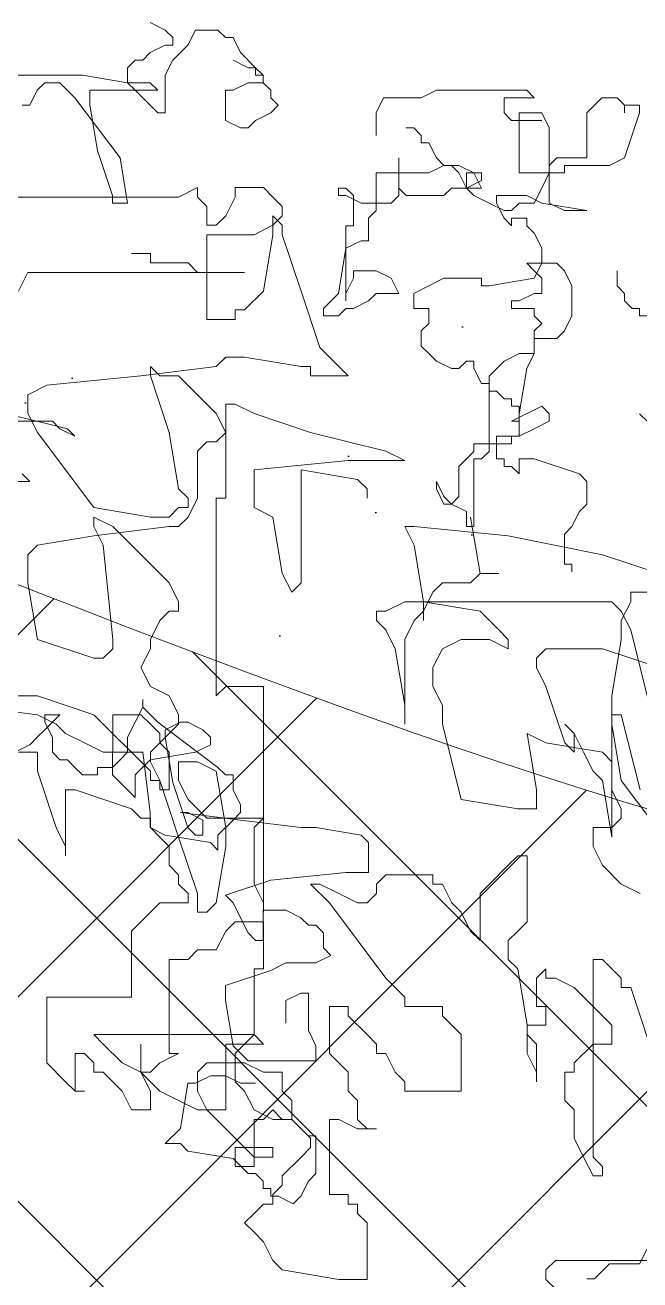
# Model space of a CAD drawing. Extents: x -95 to 325, y -1215 to -918.
# Drawn here: x -21.05 to -15.71, y -1089.08 to -1078.18 of the extents above; entities that cross this region are included whole.
import ezdxf

# ---------------------------------------------------------------- set-up
doc = ezdxf.new("R2010")
doc.units = 0
doc.layers.get('0').update_dxf_attribs({"linetype": 'CONTINUOUS'})
for name, color, linetype in [('尺寸标注', 7, 'CONTINUOUS'), ('福建茶', 76, 'CONTINUOUS'), ('马尼拉草', 80, 'CONTINUOUS')]:
    doc.layers.add(name, color=color, linetype=linetype)

# ---------------------------------------------------------------- blocks, each defined once
blk = doc.blocks.new('tulia')
at = {"color": 3, "lineweight": 0}
for p, q in [((207.3319, 275.3212), (207.2841, 275.2734)), ((207.3796, 275.3212), (207.3319, 275.3212)), ((207.5795, 275.3836), (207.6392, 275.3239)), ((207.6392, 275.3239), (207.6392, 275.2643)), ((208.7739, 274.9659), (208.7739, 275.3239)), ((208.7739, 275.3239), (208.9531, 275.3239)), ((208.9531, 275.3239), (209.3114, 275.2643)), ((207.0454, 275.2257), (206.9977, 275.1303)), ((207.2364, 275.2257), (207.0454, 275.2257)), ((207.2841, 275.2734), (207.2364, 275.2257)), ((207.6392, 275.2643), (207.5795, 275.2046)), ((209.3114, 275.2643), (209.3712, 275.2046)), ((207.5795, 275.2046), (206.2656, 275.2046)), ((209.3712, 275.2046), (209.4309, 275.0852)), ((209.4309, 275.0852), (209.4906, 275.0255)), ((209.4906, 275.0255), (209.5503, 274.9659)), ((208.8337, 274.9062), (208.7739, 274.9659)), ((209.5503, 274.9659), (209.4906, 274.9062)), ((208.8337, 274.8465), (208.8337, 274.9062)), ((208.8934, 274.8465), (208.8337, 274.8465)), ((208.8934, 274.7868), (208.8934, 274.8465)), ((209.1938, 274.7964), (209.2415, 274.8441)), ((209.2415, 274.8441), (209.337, 274.7964)), ((209.4309, 274.8465), (209.3712, 274.8465)), ((209.3712, 274.8465), (209.3712, 274.7868)), ((209.4906, 274.9062), (209.4309, 274.8465)), ((209.0128, 274.7868), (208.8934, 274.7868)), ((209.0128, 274.3094), (209.0128, 274.7868)), ((209.146, 274.701), (209.1938, 274.7964)), ((209.3712, 274.7868), (209.3114, 274.7272)), ((209.337, 274.7964), (209.3847, 274.7964)), ((209.3847, 274.7964), (209.3847, 274.7487)), ((209.3847, 274.7487), (209.4325, 274.7487)), ((209.4325, 274.7487), (209.4325, 274.701)), ((209.0983, 274.6533), (209.146, 274.701)), ((209.3114, 274.7272), (209.3114, 274.6675)), ((209.4325, 274.701), (209.4802, 274.6533)), ((207.2809, 274.6078), (207.2809, 274.6675)), ((207.2809, 274.6675), (207.3406, 274.6675)), ((207.3406, 274.5481), (207.2809, 274.6078)), ((207.3406, 274.6675), (207.4003, 274.5481)), ((209.0983, 274.4148), (209.0983, 274.6533)), ((209.3114, 274.6675), (209.192, 274.5481)), ((209.4802, 274.6533), (209.528, 274.6533)), ((209.4906, 274.3094), (209.4906, 274.6078)), ((209.4906, 274.6078), (209.61, 274.6078)), ((209.528, 274.6533), (209.6234, 274.5579)), ((209.61, 274.6078), (209.61, 274.4885)), ((207.3406, 273.2949), (207.3406, 274.5481)), ((207.4003, 274.5481), (207.4601, 274.4288)), ((209.192, 274.5481), (209.1323, 274.4885)), ((209.3712, 274.4885), (209.3712, 274.5481)), ((209.3712, 274.5481), (209.4906, 274.5481)), ((209.4906, 274.5481), (209.5503, 274.4885)), ((209.6234, 274.5579), (209.9099, 274.5102)), ((209.9099, 274.5102), (209.9576, 274.4625)), ((209.1323, 274.4885), (209.1323, 274.4288)), ((209.61, 274.4885), (209.3712, 274.4885)), ((209.5503, 274.4885), (209.6698, 274.3691)), ((209.9576, 274.4625), (210.0531, 274.4625)), ((210.0531, 274.4625), (209.9576, 274.3671)), ((207.4601, 274.4288), (207.4601, 274.2498)), ((208.7739, 274.3691), (208.7142, 274.3691)), ((208.7142, 274.3691), (208.8337, 274.3691)), ((208.8337, 274.3094), (208.7739, 274.3691)), ((208.8337, 274.3691), (208.9531, 274.3094)), ((209.146, 274.4148), (209.0983, 274.4148)), ((209.1323, 274.4288), (209.192, 274.3691)), ((209.192, 274.3691), (209.2517, 274.3094)), ((209.6698, 274.3691), (209.7892, 274.2498)), ((209.9576, 274.3671), (209.9099, 274.0808)), ((208.8337, 274.1901), (208.8337, 274.3094)), ((208.9531, 274.3094), (209.0128, 274.3094)), ((209.2517, 274.3094), (209.3114, 274.3094)), ((209.2517, 274.1901), (209.2517, 274.3094)), ((209.2517, 274.3094), (209.3712, 274.3094)), ((209.3114, 274.3094), (209.3712, 274.2498)), ((209.3712, 274.2498), (209.4309, 274.3094)), ((209.3712, 274.3094), (209.4906, 274.2498)), ((209.4309, 274.3094), (209.4906, 274.3094)), ((207.4601, 274.2498), (207.5198, 274.1901)), ((209.4906, 274.2498), (209.5503, 274.1304)), ((209.6698, 273.832), (209.6698, 274.2498)), ((209.6698, 274.2498), (209.8489, 274.2498)), ((209.7892, 274.2498), (209.8489, 274.1304)), ((209.8489, 274.2498), (209.9684, 274.1901)), ((210.1475, 274.1304), (210.1475, 274.2498)), ((210.1475, 274.2498), (210.267, 274.2498)), ((210.267, 274.2498), (210.3267, 274.1304)), ((207.5198, 274.1901), (207.5198, 274.011)), ((208.1767, 273.7723), (208.1767, 274.1304)), ((208.1767, 274.1304), (208.535, 274.1304)), ((208.535, 274.1304), (208.535, 274.0707)), ((208.8934, 274.1304), (208.8337, 274.1901)), ((208.8934, 274.011), (208.8934, 274.1304)), ((209.3114, 274.1304), (209.2517, 274.1901)), ((209.3114, 274.011), (209.3114, 274.1304)), ((209.5503, 274.1304), (209.61, 274.0707)), ((209.8489, 274.1304), (209.8489, 274.011)), ((209.9684, 274.1901), (210.0878, 274.1304)), ((210.0878, 274.1304), (210.2073, 274.011)), ((210.2073, 274.011), (210.1475, 274.1304)), ((210.3267, 274.1304), (210.3864, 274.0707)), ((210.6253, 274.1304), (210.5656, 274.1304)), ((210.5656, 274.1304), (210.6253, 274.1304)), ((210.6253, 273.8917), (210.6253, 274.1304)), ((210.6253, 274.1304), (210.685, 274.0707)), ((207.6989, 274.011), (207.6989, 274.0707)), ((207.6989, 274.0707), (207.6989, 273.832)), ((208.535, 274.0707), (208.5948, 274.011)), ((209.5757, 274.0808), (209.4802, 274.0808)), ((209.6712, 274.0331), (209.5757, 274.0808)), ((209.61, 274.0707), (209.61, 273.8917)), ((209.7667, 274.0331), (209.6712, 274.0331)), ((209.8621, 274.0808), (209.7667, 274.0331)), ((209.9099, 274.0808), (209.8621, 274.0808)), ((210.3864, 274.0707), (210.4461, 274.011)), ((210.685, 274.0707), (210.8045, 273.9514)), ((207.5198, 274.011), (207.4601, 274.011)), ((207.4601, 274.011), (207.4601, 273.9514)), ((207.7587, 273.8917), (207.6989, 274.011)), ((208.5948, 274.011), (208.6545, 273.8917)), ((209.0128, 273.8917), (208.8934, 274.011)), ((209.4309, 274.011), (209.3114, 274.011)), ((209.5503, 273.9514), (209.4309, 274.011)), ((209.8489, 274.011), (209.7892, 273.9514)), ((210.0878, 273.9514), (210.1475, 274.011)), ((210.1475, 274.011), (210.2073, 274.011)), ((210.2073, 274.011), (210.3267, 273.9514)), ((210.2073, 274.011), (210.2073, 273.832)), ((210.2073, 273.832), (210.2073, 274.011)), ((210.4461, 274.011), (210.5059, 274.011)), ((210.5059, 274.011), (210.5059, 273.9514)), ((207.4601, 273.9514), (207.3406, 273.832)), ((207.7587, 273.7127), (207.7587, 273.8917)), ((208.6545, 273.8917), (208.7142, 273.8917)), ((208.7142, 273.8917), (208.7142, 273.832)), ((209.0128, 273.5933), (209.0128, 273.8917)), ((209.0983, 273.8423), (209.0983, 273.9377)), ((209.0983, 273.9377), (209.528, 273.9377)), ((209.528, 273.9377), (209.6234, 273.8423)), ((209.7892, 273.9514), (209.5503, 273.9514)), ((209.61, 273.8917), (209.5503, 273.832)), ((209.9684, 273.8917), (210.0878, 273.9514)), ((210.0281, 273.8917), (209.9684, 273.8917)), ((210.0281, 273.2949), (210.0281, 273.8917)), ((210.3267, 273.9514), (210.4461, 273.832)), ((210.5059, 273.9514), (210.5656, 273.8917)), ((210.5656, 273.8917), (210.6253, 273.8917)), ((210.8045, 273.9514), (210.8045, 273.5336)), ((206.9823, 273.832), (207.1017, 273.474)), ((207.3406, 273.832), (207.2212, 273.832)), ((207.2212, 273.832), (207.2212, 273.7127)), ((207.6989, 273.832), (207.7587, 273.7723)), ((208.7142, 273.832), (208.7739, 273.7723)), ((209.146, 273.7469), (209.0983, 273.8423)), ((209.4906, 273.7723), (209.4309, 273.832)), ((209.4309, 273.832), (209.6698, 273.832)), ((209.5503, 273.832), (209.4906, 273.7723)), ((209.6234, 273.8423), (209.6712, 273.5561)), ((210.4461, 273.832), (210.5059, 273.7723)), ((207.7587, 273.7723), (207.7587, 273.7127)), ((208.2364, 273.7127), (208.1767, 273.7723)), ((208.7739, 273.7723), (208.8934, 273.653)), ((209.146, 273.5084), (209.146, 273.7469)), ((210.5059, 273.7723), (209.4906, 273.7723)), ((209.4906, 273.7723), (209.4906, 273.3546)), ((207.2212, 273.7127), (207.4601, 273.474)), ((207.6392, 273.5933), (207.6392, 273.7127)), ((207.6392, 273.7127), (207.7587, 273.7127)), ((207.7587, 273.7127), (207.8184, 273.3546)), ((208.2962, 273.653), (208.2364, 273.7127)), ((208.2962, 273.5933), (208.2962, 273.653)), ((208.8934, 273.653), (208.8934, 273.5933)), ((209.2893, 273.6992), (209.2893, 273.5561)), ((207.6989, 273.5933), (207.6392, 273.5933)), ((207.6989, 273.4143), (207.6989, 273.5933)), ((208.535, 273.5933), (208.2962, 273.5933)), ((208.535, 273.5336), (208.535, 273.5933)), ((208.8934, 273.5933), (209.0128, 273.5933)), ((209.2893, 273.5561), (209.1938, 273.5084)), ((209.6712, 273.5561), (209.6712, 273.4607)), ((208.6545, 273.4143), (208.535, 273.5336)), ((209.1938, 273.5084), (209.146, 273.5084)), ((210.8045, 273.5336), (210.267, 273.5336)), ((210.267, 273.5336), (210.267, 273.1159)), ((207.1017, 273.474), (207.1615, 273.474)), ((207.1615, 273.474), (207.1615, 273.4143)), ((207.1615, 273.4143), (207.2212, 273.3546)), ((207.4601, 273.474), (207.5795, 273.4143)), ((207.5795, 273.4143), (207.6392, 273.4143)), ((207.6392, 273.4143), (207.6392, 273.3546)), ((207.6392, 273.3546), (207.6989, 273.4143)), ((209.0128, 272.9369), (208.6545, 273.4143)), ((209.6712, 273.4607), (209.3847, 273.3653)), ((207.2212, 273.3546), (207.2809, 273.2949)), ((207.8184, 273.3546), (207.8781, 273.2949)), ((209.0983, 273.3175), (209.0028, 273.2698)), ((209.2893, 273.3175), (209.0983, 273.3175)), ((209.3847, 273.3653), (209.2893, 273.3175)), ((209.4906, 273.3546), (209.4309, 273.3546)), ((209.4309, 273.3546), (209.4309, 273.0562)), ((207.2809, 273.2949), (207.3406, 273.2949)), ((207.8781, 273.2949), (207.8781, 273.1756)), ((209.0028, 273.2698), (209.0505, 273.2221)), ((209.8489, 273.2352), (209.9086, 273.2949)), ((209.9086, 273.2949), (210.0281, 273.2949)), ((207.8781, 273.1756), (207.8184, 273.1159)), ((208.0573, 272.8772), (208.0573, 273.1756)), ((208.0573, 273.1756), (208.117, 273.1159)), ((209.0505, 273.2221), (209.0505, 273.1267)), ((209.4325, 272.9836), (209.4325, 273.1744)), ((209.4325, 273.1744), (209.4802, 273.1744)), ((209.4802, 273.1744), (209.528, 273.1267)), ((209.6698, 273.1159), (209.7295, 273.2352)), ((209.7295, 273.2352), (209.8489, 273.2352)), ((207.8184, 273.1159), (207.7587, 273.0562)), ((208.117, 273.1159), (208.1767, 272.9965)), ((209.0505, 273.1267), (209.0983, 273.079)), ((209.0983, 273.079), (209.146, 273.079)), ((209.146, 273.079), (209.1938, 273.0313)), ((209.528, 273.1267), (209.5757, 273.0313)), ((209.61, 273.0562), (209.6698, 273.1159)), ((210.267, 273.1159), (210.2073, 273.0562)), ((207.7587, 273.0562), (207.7587, 272.6385)), ((209.1938, 273.0313), (209.2893, 272.9836)), ((209.4309, 273.0562), (209.61, 273.0562)), ((209.5757, 273.0313), (209.6234, 272.9359)), ((210.2073, 273.0562), (210.1475, 272.9965)), ((208.1767, 272.9965), (208.2364, 272.9369)), ((208.2364, 272.9369), (208.2962, 272.8175)), ((208.7142, 272.8772), (208.7739, 272.9369)), ((208.7739, 272.9369), (208.8337, 272.9369)), ((208.8337, 272.9369), (208.9531, 272.8772)), ((209.1323, 272.8175), (209.0128, 272.9369)), ((209.2893, 272.9836), (209.4325, 272.9836)), ((209.4309, 271.5643), (209.4309, 272.9965)), ((209.4309, 272.9965), (209.4309, 272.9369)), ((209.4309, 272.9369), (209.4906, 272.8175)), ((209.6234, 272.9359), (209.6712, 272.8882)), ((209.6698, 272.5788), (209.7295, 272.9369)), ((209.7295, 272.9369), (209.7892, 272.9965)), ((209.7892, 272.9965), (209.8489, 272.9965)), ((209.8489, 272.9965), (209.8489, 272.8772)), ((210.0878, 272.9369), (209.9086, 272.9369)), ((209.9086, 272.9369), (209.9086, 272.8772)), ((210.1475, 272.9965), (210.0878, 272.9369)), ((207.042, 272.8772), (207.1615, 272.8175)), ((207.9976, 272.8175), (208.0573, 272.8772)), ((208.7142, 272.8175), (208.7142, 272.8772)), ((208.9531, 272.8772), (209.0725, 272.8175)), ((209.6712, 272.8882), (209.3847, 272.7928)), ((209.8489, 272.8772), (209.9684, 272.5191)), ((209.9086, 272.8772), (209.9684, 272.8175)), ((207.1615, 272.8175), (207.2809, 272.6982)), ((207.8781, 272.6982), (207.9976, 272.8175)), ((208.2962, 272.8175), (208.3559, 272.8175)), ((208.3559, 272.8175), (208.3559, 272.7578)), ((208.6545, 272.7578), (208.7142, 272.8175)), ((209.3847, 272.7928), (208.9073, 272.7451)), ((209.0725, 272.8175), (209.1323, 272.8175)), ((209.4906, 272.8175), (209.4906, 272.4594)), ((209.9684, 272.8175), (209.9684, 272.7578)), ((207.2809, 272.6982), (207.3406, 272.5788)), ((207.8184, 272.6385), (207.8781, 272.6982)), ((208.3559, 272.7578), (208.6545, 272.7578)), ((208.9073, 272.7451), (208.7641, 272.7451)), ((208.7641, 272.7451), (208.7641, 272.5543)), ((209.9684, 272.7578), (210.0281, 272.6982)), ((210.0281, 272.6982), (210.0281, 272.5788)), ((206.8031, 272.6385), (207.1615, 272.1611)), ((207.7587, 272.6385), (207.8184, 272.6385)), ((209.7667, 272.5543), (209.7189, 272.602)), ((209.7189, 272.602), (209.7189, 272.5066)), ((210.685, 272.2207), (210.685, 272.6385)), ((210.685, 272.6385), (210.685, 272.5788)), ((207.3406, 272.5788), (207.3406, 272.4594)), ((208.7641, 272.5543), (208.8118, 272.5066)), ((209.6698, 272.4594), (209.6698, 272.5788)), ((210.0531, 272.5066), (209.7667, 272.5543)), ((210.0281, 272.5788), (210.0878, 272.5191)), ((210.685, 272.5788), (210.7448, 272.4594)), ((207.2212, 272.4594), (207.1615, 272.3998)), ((207.2212, 271.624), (207.2212, 272.5191)), ((207.2212, 272.5191), (207.2809, 272.1611)), ((207.3406, 272.4594), (207.2212, 272.4594)), ((208.8118, 272.5066), (209.0983, 272.4589)), ((209.0983, 272.4589), (209.1938, 272.4589)), ((209.1938, 272.4589), (209.5757, 272.4112)), ((209.4906, 272.4594), (209.4309, 272.3998)), ((209.7189, 272.5066), (209.6234, 272.4112)), ((209.7295, 272.1014), (209.6698, 272.4594)), ((209.8144, 272.4112), (209.8144, 272.5066)), ((209.8144, 272.5066), (209.8621, 272.5066)), ((209.8621, 272.5066), (209.9099, 272.4589)), ((209.9099, 272.4589), (210.0054, 272.1726)), ((209.9684, 272.5191), (210.0878, 272.1611)), ((210.1486, 272.4589), (210.0531, 272.5066)), ((210.0878, 272.5191), (210.1475, 272.4594)), ((210.1475, 272.4594), (210.1475, 272.3998)), ((210.1486, 272.3634), (210.1486, 272.4589)), ((210.7448, 272.4594), (210.8642, 272.1014)), ((207.1615, 272.3998), (207.1615, 272.3401)), ((209.4309, 272.3998), (209.7892, 272.3998)), ((209.5757, 272.4112), (209.9576, 272.3634)), ((209.6234, 272.4112), (209.5757, 272.3634)), ((209.5757, 272.3634), (209.5757, 272.3157)), ((209.7892, 272.3998), (209.9086, 272.2804)), ((209.9099, 272.3634), (209.8144, 272.4112)), ((209.9576, 272.3634), (209.9099, 272.3634)), ((210.1475, 272.3998), (210.2073, 272.3998)), ((210.1963, 271.9818), (210.1486, 272.3634)), ((210.2073, 272.3998), (210.267, 272.3401)), ((207.1615, 272.3401), (207.2212, 272.2207)), ((207.6989, 272.2207), (207.6989, 272.3401)), ((207.6989, 272.3401), (207.8184, 272.3401)), ((207.8184, 272.3401), (208.1767, 272.2804)), ((209.5757, 272.3157), (209.6234, 272.2203)), ((210.267, 272.3401), (210.6253, 272.2207)), ((207.1615, 271.7433), (207.042, 272.2207)), ((207.2212, 272.2207), (207.2212, 272.0417)), ((207.7587, 271.8627), (207.6989, 272.2207)), ((208.1767, 272.2804), (208.2962, 271.803)), ((209.6234, 272.2203), (209.6234, 272.1249)), ((209.9086, 272.2804), (209.9684, 272.1611)), ((210.0878, 272.2207), (210.0281, 272.2207)), ((210.0281, 272.2207), (210.0281, 271.982)), ((210.0878, 272.1611), (210.0878, 272.2207)), ((210.2441, 272.1249), (210.2441, 272.268)), ((210.2441, 272.268), (210.3395, 272.1726)), ((210.6253, 272.2207), (210.685, 272.2207)), ((207.1615, 272.1611), (207.2212, 271.803)), ((207.2809, 272.1611), (207.3406, 272.1014)), ((209.6234, 272.1249), (209.6712, 272.1249)), ((209.6712, 272.1249), (209.7189, 272.0772)), ((209.9684, 272.1611), (209.9684, 272.0417)), ((210.0054, 272.1726), (210.0531, 271.8864)), ((210.1475, 272.1611), (210.0878, 272.1611)), ((210.0878, 272.1611), (210.1475, 272.0417)), ((210.1475, 272.1014), (210.1475, 272.1611)), ((210.1486, 272.0295), (210.2441, 272.1249)), ((210.3395, 272.1726), (210.3873, 272.1249)), ((210.3873, 272.1249), (210.3873, 271.9818)), ((210.4828, 272.0772), (210.4828, 272.1249)), ((210.4828, 272.1249), (210.5783, 272.1249)), ((210.5783, 272.1249), (210.626, 272.0772)), ((207.3406, 272.1014), (207.4003, 271.982)), ((209.7189, 272.0772), (210.1008, 271.791)), ((209.8489, 272.0417), (209.7295, 272.1014)), ((210.5059, 271.7433), (210.1475, 272.1014)), ((210.3395, 272.0295), (210.3873, 272.0772)), ((210.3873, 272.0772), (210.4828, 272.0772)), ((210.626, 272.0772), (210.6737, 272.0295)), ((210.8642, 272.1014), (210.8642, 271.982)), ((207.2212, 272.0417), (207.2809, 271.982)), ((207.2809, 271.982), (207.6392, 271.9224)), ((207.4003, 271.982), (207.4601, 271.8627)), ((207.4601, 271.8627), (207.4601, 271.982)), ((207.4601, 271.982), (207.5198, 271.9224)), ((209.7667, 271.9341), (209.8621, 271.9818)), ((209.9684, 272.0417), (209.8489, 272.0417)), ((209.8621, 271.9818), (210.1486, 272.0295)), ((210.0281, 271.982), (210.0878, 271.9224)), ((210.1475, 271.982), (210.0878, 271.9224)), ((210.1475, 272.0417), (210.1475, 271.982)), ((210.3873, 271.9818), (210.1963, 271.9818)), ((210.2918, 271.9818), (210.3395, 272.0295)), ((210.2918, 271.8864), (210.2918, 271.9818)), ((210.3864, 271.7433), (210.3864, 271.982)), ((210.3864, 271.982), (210.4461, 271.982)), ((210.4461, 271.982), (210.5656, 271.9224)), ((210.6737, 272.0295), (210.7215, 272.0295)), ((210.7215, 272.0295), (210.7692, 271.9818)), ((210.7692, 271.9818), (210.7692, 271.8864)), ((210.8642, 271.982), (210.9836, 271.982)), ((210.9124, 271.9341), (211.0079, 271.9818)), ((207.5198, 271.9224), (207.6392, 271.5643)), ((207.6392, 271.9224), (207.7587, 271.8627)), ((209.7667, 271.8864), (209.7667, 271.9341)), ((209.8144, 271.8387), (209.7667, 271.8864)), ((210.0878, 271.9224), (209.9684, 271.803)), ((210.0531, 271.8864), (210.0531, 271.8387)), ((210.0878, 271.9224), (210.0878, 271.8627)), ((210.2441, 271.791), (210.2918, 271.8864)), ((210.5656, 271.9224), (210.685, 271.8627)), ((210.7692, 271.8864), (210.817, 271.791)), ((210.817, 271.8387), (210.8647, 271.8864)), ((210.8647, 271.8864), (210.9124, 271.9341)), ((207.4601, 271.8627), (207.5198, 271.803)), ((207.5198, 271.803), (207.4601, 271.8627)), ((209.9099, 271.791), (209.8144, 271.8387)), ((210.0531, 271.8387), (209.9576, 271.791)), ((210.0878, 271.8627), (210.1475, 271.803)), ((210.685, 271.8627), (210.7448, 271.803)), ((210.7692, 271.791), (210.817, 271.8387)), ((207.2212, 271.7433), (207.1615, 271.7433)), ((207.2212, 271.803), (207.2212, 271.7433)), ((208.2962, 271.803), (208.2962, 271.6837)), ((208.535, 271.2659), (208.535, 271.803)), ((208.535, 271.803), (208.535, 271.6837)), ((209.9576, 271.791), (209.9099, 271.791)), ((209.9684, 271.803), (209.9684, 271.7433)), ((209.9684, 271.7433), (210.0281, 271.624)), ((210.1008, 271.791), (210.1963, 271.6956)), ((210.1475, 271.803), (210.2073, 271.7433)), ((210.1963, 271.6956), (210.2441, 271.791)), ((210.2073, 271.7433), (210.3864, 271.7433)), ((210.8642, 271.624), (210.5059, 271.7433)), ((210.7215, 271.7433), (210.7692, 271.791)), ((210.817, 271.7433), (210.7215, 271.7433)), ((210.7448, 271.803), (210.8642, 271.7433)), ((210.817, 271.791), (210.817, 271.7433)), ((210.8642, 271.7433), (211.342, 271.6837)), ((207.1017, 271.2062), (206.9823, 271.6837)), ((208.2962, 271.6837), (208.3559, 271.5643)), ((208.535, 271.6837), (208.5948, 271.3256)), ((210.1963, 271.6956), (210.1963, 271.6479)), ((210.1963, 271.6479), (210.1963, 271.6956)), ((207.1615, 271.2659), (207.2212, 271.624)), ((209.7295, 271.624), (209.6698, 271.5643)), ((209.7295, 270.3708), (209.7295, 271.624)), ((210.0281, 271.624), (210.1475, 271.5643)), ((211.342, 271.624), (210.8642, 271.624)), ((207.6392, 271.5643), (207.6989, 271.4449)), ((208.3559, 271.5643), (208.3559, 271.4449)), ((209.6698, 271.5643), (209.4309, 271.5643)), ((210.1475, 271.5643), (210.2073, 271.4449)), ((207.2809, 271.3256), (206.9226, 271.4449)), ((207.6989, 271.4449), (207.6989, 271.3853)), ((208.3559, 271.4449), (208.2962, 271.3256)), ((210.2073, 271.4449), (210.1475, 271.3256)), ((207.6989, 271.3853), (207.6392, 271.3256)), ((210.3864, 271.3256), (210.4461, 271.3853)), ((210.4461, 271.3853), (210.5059, 271.3853)), ((210.5059, 271.3853), (210.8642, 271.2659)), ((207.1615, 271.1466), (207.1615, 271.2659)), ((207.6392, 271.3256), (207.2809, 271.3256)), ((207.9976, 271.2659), (207.8781, 271.3256)), ((207.8781, 271.3256), (207.8781, 271.2659)), ((207.8781, 271.2659), (207.9378, 271.2062)), ((208.1767, 271.2659), (207.9976, 271.2659)), ((208.2962, 271.3256), (208.1767, 271.2659)), ((208.4753, 271.1466), (208.535, 271.2659)), ((208.5948, 271.3256), (208.6545, 271.2062)), ((210.1475, 271.2659), (210.0878, 271.1466)), ((210.1475, 271.3256), (210.1475, 271.2659)), ((210.3864, 271.2659), (210.3864, 271.3256)), ((210.4461, 270.6691), (210.3864, 271.2659)), ((210.8642, 271.2659), (210.9239, 270.9079)), ((207.1615, 271.0869), (207.1017, 271.2062)), ((207.9378, 271.2062), (207.9976, 271.1466)), ((208.6545, 271.2062), (208.7142, 271.1466)), ((207.1017, 271.0272), (207.1615, 271.1466)), ((207.9976, 271.1466), (208.0573, 271.0869)), ((208.4156, 271.0869), (208.4753, 271.1466)), ((208.4156, 271.0272), (208.4156, 271.1466)), ((208.4156, 271.1466), (208.4156, 271.0869)), ((208.7142, 271.1466), (208.7142, 271.0869)), ((210.0878, 271.1466), (210.0281, 271.0869)), ((207.1017, 270.9675), (207.1017, 271.0272)), ((207.2212, 271.0272), (207.1615, 271.0869)), ((208.535, 271.0272), (207.2212, 271.0272)), ((208.0573, 271.0869), (208.4156, 271.0272)), ((208.4156, 271.0869), (208.3559, 270.9675)), ((208.4156, 271.0272), (208.4156, 271.0869)), ((208.4753, 270.6691), (208.4156, 271.0272)), ((208.6545, 271.0869), (208.535, 271.0272)), ((208.7142, 271.0869), (208.6545, 271.0869)), ((210.0281, 271.0869), (209.9684, 271.0869)), ((209.9684, 271.0869), (209.9684, 271.0272)), ((209.9684, 271.0272), (210.0281, 270.9079)), ((206.624, 270.9675), (207.1017, 270.9675)), ((208.3559, 270.9675), (208.2962, 270.9079)), ((209.192, 270.9079), (209.2517, 270.9675)), ((209.2517, 270.9675), (209.3114, 270.8482)), ((208.117, 270.9079), (208.0573, 270.8482)), ((208.2962, 270.9079), (208.117, 270.9079)), ((209.192, 270.1917), (209.192, 270.9079)), ((210.0281, 270.9079), (210.3864, 270.5498)), ((210.9239, 270.9079), (210.9239, 270.7288)), ((206.9226, 270.8482), (207.2809, 270.7288)), ((207.4751, 270.8369), (207.4751, 270.7892)), ((207.4751, 270.7892), (207.5228, 270.7892)), ((207.5228, 270.7892), (207.5228, 270.5984)), ((208.0573, 270.8482), (207.9378, 270.8482)), ((207.9378, 270.8482), (208.0573, 270.8482)), ((208.0573, 270.8482), (208.117, 270.4901)), ((209.3114, 270.8482), (209.3712, 270.4901)), ((207.2809, 270.7288), (207.8781, 270.6095)), ((210.9239, 270.7288), (210.8642, 270.6691)), ((208.535, 270.5498), (208.4753, 270.6691)), ((210.5059, 270.5498), (210.4461, 270.6691)), ((210.8642, 270.6691), (210.5059, 270.6095)), ((207.4751, 270.5507), (207.4274, 270.4553)), ((207.5228, 270.5984), (207.4751, 270.5507)), ((207.8781, 270.6095), (208.4753, 270.5498)), ((208.0957, 270.5507), (208.0957, 270.1213)), ((208.1435, 270.5507), (208.0957, 270.5507)), ((208.1435, 270.4553), (208.1435, 270.5507)), ((208.4753, 270.5498), (208.535, 270.5498)), ((209.9684, 270.5498), (209.9086, 270.4901)), ((210.0281, 270.5498), (209.9684, 270.5498)), ((210.5059, 270.6095), (210.0281, 270.5498)), ((210.3864, 270.5498), (210.5059, 270.4901)), ((210.5059, 270.4901), (210.5059, 270.5498)), ((207.4274, 270.4553), (207.3796, 270.4076)), ((208.239, 270.4076), (208.1435, 270.4553)), ((209.3712, 270.4901), (209.4906, 270.4304)), ((209.9086, 270.4901), (209.8489, 270.3708)), ((209.9684, 270.4304), (210.0281, 270.4901)), ((210.0281, 270.4901), (210.1475, 270.4901)), ((210.1475, 270.4901), (210.5059, 270.4304)), ((207.3796, 270.4076), (207.3796, 270.2644)), ((208.1912, 270.3598), (208.239, 270.4076)), ((208.239, 270.4076), (208.2867, 270.4076)), ((208.2867, 270.3598), (208.239, 270.4076)), ((208.2867, 270.4076), (208.3344, 270.3121)), ((209.4906, 270.4304), (209.4906, 270.1917)), ((209.9086, 270.3708), (209.9086, 270.4304)), ((209.9086, 270.4304), (209.9684, 270.4304)), ((210.5059, 270.4304), (210.8642, 269.953)), ((208.1912, 270.169), (208.1912, 270.3598)), ((208.3344, 270.2644), (208.2867, 270.3598)), ((208.3344, 270.3121), (208.3344, 270.2644)), ((208.7739, 270.3708), (208.7739, 270.3111)), ((208.7739, 270.3111), (208.8337, 270.2514)), ((209.6698, 269.774), (209.6698, 270.3708)), ((209.6698, 270.3708), (209.7295, 270.3708)), ((209.8489, 270.3708), (209.8489, 270.0724)), ((209.9684, 270.3111), (209.9086, 270.3708)), ((210.0281, 269.953), (209.9684, 270.3111)), ((207.3796, 270.2644), (207.4274, 270.2167)), ((207.4274, 270.2167), (207.7138, 270.1213)), ((207.8093, 270.1213), (207.8093, 270.2167)), ((207.8093, 270.2167), (207.857, 270.169)), ((208.8337, 270.2514), (209.192, 270.1917)), ((211.4376, 270.2644), (210.9124, 270.2644)), ((210.9124, 270.2644), (210.9602, 270.2167)), ((207.857, 270.169), (207.9048, 270.169)), ((207.9048, 270.169), (207.9048, 270.1213)), ((208.1435, 270.1213), (208.1912, 270.169)), ((209.4906, 270.1917), (208.8934, 270.1321)), ((207.7138, 270.1213), (207.8093, 270.1213)), ((207.9048, 270.1213), (207.9525, 270.1213)), ((207.9525, 270.1213), (207.9525, 269.9782)), ((208.048, 270.1213), (208.0003, 270.0736)), ((208.0003, 270.0736), (208.0003, 269.6443)), ((208.0957, 270.1213), (208.048, 270.1213)), ((208.0957, 270.0736), (208.1435, 270.1213)), ((208.0957, 270.0259), (208.0957, 270.0736)), ((208.8934, 270.1321), (208.535, 270.1321)), ((208.535, 270.1321), (208.6545, 270.0724)), ((208.6545, 270.0724), (209.1323, 269.953)), ((209.8489, 270.0724), (209.7892, 270.0127)), ((207.7138, 269.9305), (207.8093, 269.9782)), ((207.9525, 269.9782), (207.8093, 269.9782)), ((207.8093, 269.9782), (207.8093, 269.7874)), ((207.8093, 269.9782), (207.857, 269.9782)), ((207.857, 269.9782), (207.857, 270.0259)), ((207.857, 270.0259), (208.0957, 270.0259)), ((209.7295, 270.0127), (209.6698, 269.953)), ((209.7892, 270.0127), (209.7295, 270.0127)), ((210.6737, 269.9305), (210.626, 269.9782)), ((210.626, 269.9782), (210.7215, 269.9305)), ((207.6183, 269.8828), (207.7138, 269.9305)), ((209.1323, 269.953), (209.4906, 269.8337)), ((209.6698, 269.953), (209.7295, 269.8337)), ((210.1475, 269.595), (210.0281, 269.953)), ((211.0557, 269.8351), (210.6737, 269.9305)), ((210.7215, 269.9305), (210.7692, 269.8828)), ((210.8642, 269.953), (210.9239, 269.8337)), ((207.0454, 269.8351), (206.9977, 269.8828)), ((207.6183, 269.8351), (207.6183, 269.8828)), ((207.6661, 269.7874), (207.6183, 269.8351)), ((207.857, 269.8828), (207.6661, 269.7874)), ((207.7615, 269.5489), (207.8093, 269.8351)), ((207.8093, 269.8351), (207.8093, 269.8828)), ((207.8093, 269.8828), (207.857, 269.8828)), ((209.4906, 269.8337), (209.61, 269.774)), ((209.7295, 269.8337), (209.8489, 269.7143)), ((210.7692, 269.8828), (211.2466, 269.8828)), ((210.9239, 269.8337), (210.9239, 269.7143)), ((207.8093, 269.7874), (207.857, 269.7874)), ((207.857, 269.7874), (207.857, 269.7397)), ((207.857, 269.7397), (207.9048, 269.7397)), ((207.9048, 269.7397), (207.9525, 269.692)), ((208.0003, 269.692), (208.0003, 269.7397)), ((208.0003, 269.7397), (208.0003, 269.5966)), ((209.61, 269.774), (209.6698, 269.774)), ((207.9525, 269.692), (208.0003, 269.692)), ((209.8489, 269.7143), (209.9684, 269.595)), ((210.9239, 269.7143), (210.8045, 269.6546)), ((208.0003, 269.5966), (207.9048, 269.5012)), ((208.0003, 269.6443), (208.048, 269.6443)), ((208.048, 269.6443), (208.0957, 269.5489)), ((209.1323, 269.595), (208.8934, 269.595)), ((208.8934, 269.595), (208.9531, 269.5353)), ((209.1323, 269.5353), (209.1323, 269.595)), ((210.2073, 269.595), (209.7295, 269.5353)), ((209.9684, 269.595), (210.0878, 269.595)), ((210.0878, 269.595), (210.1475, 269.5353)), ((210.1475, 269.5353), (210.1475, 269.595)), ((210.8045, 269.6546), (210.2073, 269.595)), ((207.7138, 269.4535), (207.7615, 269.5489)), ((207.9048, 269.5012), (207.8093, 269.4535)), ((208.0957, 269.5489), (208.0957, 269.5012)), ((208.0957, 269.5012), (208.1435, 269.5012)), ((208.1435, 269.5012), (208.1912, 269.5489)), ((208.1912, 269.5489), (208.239, 269.5489)), ((208.239, 269.5489), (208.3344, 269.5012)), ((208.3344, 269.5012), (208.3822, 269.4535)), ((208.9531, 269.5353), (209.0725, 269.4159)), ((209.192, 269.5353), (209.1323, 269.5353)), ((209.5503, 269.4756), (209.192, 269.5353)), ((209.7295, 269.5353), (209.6698, 269.4756)), ((207.8093, 269.4535), (207.7138, 269.4535)), ((207.7138, 269.4535), (207.7138, 269.3103)), ((207.7138, 269.358), (207.7138, 269.4535)), ((208.3822, 269.4535), (208.4299, 269.4057)), ((209.6698, 269.4756), (209.5503, 269.4756)), ((207.5228, 269.3103), (207.5706, 269.358)), ((207.5706, 269.358), (207.7138, 269.358)), ((208.4299, 269.4057), (208.4299, 269.3103)), ((209.0725, 269.4159), (209.192, 269.0579)), ((207.4751, 269.2149), (207.5228, 269.3103)), ((207.7138, 269.3103), (207.6661, 269.2626)), ((207.6661, 269.2626), (207.7138, 269.2149)), ((208.4299, 269.3103), (208.3822, 269.2626)), ((208.3822, 269.2626), (208.3822, 269.1672)), ((206.9022, 269.2149), (207.0454, 269.2149)), ((207.0454, 269.2149), (207.0454, 269.1672)), ((207.4751, 269.0241), (207.4751, 269.2149)), ((207.7138, 269.2149), (207.7138, 269.1672)), ((208.9073, 269.1672), (208.9551, 269.2149)), ((208.9551, 269.2149), (209.0505, 269.2149)), ((209.0505, 269.2149), (209.0505, 269.1672)), ((209.61, 269.1772), (209.61, 269.2369)), ((209.61, 269.2369), (209.7892, 269.2369)), ((209.7892, 269.2369), (209.7892, 268.6998)), ((207.0454, 269.1672), (207.0932, 269.1672)), ((207.0932, 269.1672), (207.1409, 269.1195)), ((207.1409, 269.1195), (207.1409, 269.0718)), ((207.7138, 269.1672), (207.857, 269.1672)), ((207.8093, 269.1195), (207.7138, 269.0718)), ((207.857, 269.1195), (207.8093, 269.1195)), ((207.857, 269.1672), (207.857, 269.1195)), ((208.3822, 269.1672), (208.4777, 269.1672)), ((208.4777, 269.1672), (208.4777, 269.0718)), ((208.7164, 269.0718), (208.7641, 269.1195)), ((208.7641, 269.1195), (208.8596, 269.1672)), ((208.8596, 269.1672), (208.9073, 269.1672)), ((208.9073, 268.6425), (208.9073, 269.1195)), ((208.9073, 269.1195), (208.9073, 269.0718)), ((209.0505, 269.1672), (208.9551, 269.0718)), ((209.4309, 269.0579), (209.5503, 269.1772)), ((209.5503, 269.1772), (209.61, 269.1772)), ((207.1409, 269.0718), (207.1887, 269.0241)), ((207.1887, 269.0241), (207.1887, 268.9287)), ((207.5228, 268.9287), (207.4751, 269.0241)), ((207.7138, 269.0718), (207.6661, 269.0718)), ((207.6661, 269.0718), (207.6661, 268.9764)), ((208.0003, 269.0241), (207.7138, 268.9764)), ((208.048, 269.0241), (208.0003, 269.0241)), ((208.048, 268.9764), (208.048, 269.0241)), ((208.3822, 269.0241), (208.2867, 268.9764)), ((208.4777, 269.0718), (208.3822, 269.0241)), ((208.6209, 268.9764), (208.5731, 269.0718)), ((208.5731, 269.0718), (208.7164, 269.0718)), ((208.9073, 269.0718), (208.8596, 268.9764)), ((208.9551, 269.0718), (208.9073, 268.7856)), ((209.192, 269.0579), (209.3114, 268.6998)), ((209.3712, 268.6998), (209.4309, 269.0579)), ((210.9836, 269.0579), (210.9239, 268.9385)), ((207.6661, 268.9764), (207.7138, 268.9287)), ((207.7138, 268.9764), (207.6661, 268.881)), ((208.2867, 268.9764), (208.048, 268.9764)), ((208.7164, 268.9287), (208.6209, 268.9764)), ((208.8596, 268.9764), (208.8596, 268.9287)), ((207.5706, 268.881), (207.5228, 268.9287)), ((207.7615, 268.881), (207.5706, 268.881)), ((207.6661, 268.881), (207.6183, 268.881)), ((207.6183, 268.881), (207.6661, 268.881)), ((207.6661, 268.881), (207.6661, 268.7856)), ((207.7138, 268.9287), (207.7615, 268.881)), ((208.8596, 268.9287), (208.7164, 268.9287)), ((210.9239, 268.9385), (209.5503, 268.9385)), ((209.5503, 268.9385), (209.8489, 268.9385)), ((209.8489, 268.9385), (209.9086, 268.8788)), ((209.9086, 268.8788), (210.1475, 268.8788)), ((210.1475, 268.8788), (210.1475, 268.8192)), ((207.6661, 268.7856), (207.7138, 268.6902)), ((208.9073, 268.7856), (208.8118, 268.7379)), ((210.1475, 268.8192), (210.267, 268.8192)), ((208.8118, 268.7379), (208.7641, 268.7379)), ((208.7641, 268.7379), (208.7641, 268.5948)), ((207.7138, 268.6902), (207.7615, 268.6425)), ((207.7615, 268.6425), (207.7615, 268.5948)), ((207.857, 268.5948), (207.857, 268.6425)), ((207.857, 268.6425), (207.9048, 268.5948)), ((208.8596, 268.4517), (208.8596, 268.6425)), ((208.8596, 268.6425), (208.9073, 268.6425)), ((209.3114, 268.6998), (209.3114, 268.6401)), ((209.3114, 268.6401), (209.3712, 268.5805)), ((209.3712, 268.6401), (209.3114, 268.5805)), ((209.3712, 268.5805), (209.3712, 268.6998)), ((209.4906, 268.6998), (209.3712, 268.6401)), ((209.7892, 268.6998), (209.4906, 268.6998)), ((209.6698, 268.5805), (209.7295, 268.6401)), ((209.7295, 268.6401), (209.7892, 268.6401)), ((209.7892, 268.6401), (209.7892, 268.5208)), ((207.6661, 268.4994), (207.3796, 268.5471)), ((207.3796, 268.5471), (207.5228, 268.5471)), ((207.5228, 268.5471), (207.6183, 268.4994)), ((207.7615, 268.5948), (207.857, 268.5948)), ((207.8093, 268.4994), (207.857, 268.5471)), ((207.857, 268.5471), (207.9048, 268.5471)), ((207.9048, 268.5948), (207.9525, 268.4994)), ((207.9048, 268.5471), (208.0003, 268.4994)), ((208.7641, 268.5948), (208.7164, 268.5471)), ((208.7164, 268.5471), (208.7164, 268.3085)), ((209.3114, 268.5805), (209.3114, 268.5208)), ((209.61, 268.4611), (209.6698, 268.5805)), ((207.6183, 268.4994), (207.6183, 268.2608)), ((207.7615, 268.4517), (207.6661, 268.4994)), ((207.6661, 268.4039), (207.7138, 268.4994)), ((207.7138, 268.4994), (207.8093, 268.4994)), ((207.9525, 268.4994), (207.9525, 268.4517)), ((208.0003, 268.4994), (208.0957, 268.4517)), ((208.5731, 268.4517), (208.6209, 268.4994)), ((208.6209, 268.4994), (208.8118, 268.4994)), ((208.8118, 268.4994), (208.9073, 268.4517)), ((209.3114, 268.5208), (209.3712, 268.4611)), ((209.7892, 268.5208), (209.8489, 268.4611)), ((210.3395, 268.2131), (210.2918, 268.4994)), ((210.2918, 268.4994), (210.3873, 268.4994)), ((210.3873, 268.4994), (210.3873, 268.4517)), ((207.6183, 268.3085), (207.6661, 268.4039)), ((207.9525, 268.4517), (207.7615, 268.4517)), ((208.048, 268.3562), (208.1435, 268.4039)), ((208.0957, 268.3085), (208.048, 268.4039)), ((208.048, 268.4039), (208.1435, 268.4039)), ((208.0957, 268.4517), (208.1435, 268.4039)), ((208.1435, 268.4039), (208.1435, 268.3085)), ((208.1435, 268.4039), (208.239, 268.4039)), ((208.1435, 268.4039), (208.1912, 268.3085)), ((208.239, 268.4039), (208.2867, 268.4517)), ((208.2867, 268.4517), (208.5254, 268.4517)), ((208.5254, 268.4517), (208.5731, 268.4039)), ((208.5731, 268.2131), (208.5731, 268.4517)), ((208.5731, 268.4039), (208.5731, 268.2131)), ((208.9073, 268.4039), (208.8596, 268.4517)), ((208.9073, 268.4517), (208.9551, 268.4517)), ((208.9551, 268.4039), (208.9073, 268.4039)), ((208.9551, 268.4517), (208.9551, 268.4039)), ((209.3712, 268.4611), (209.4309, 268.4014)), ((209.4309, 268.4014), (209.61, 268.4014)), ((209.61, 268.4014), (209.61, 268.4611)), ((209.8489, 268.4611), (209.8489, 268.4014)), ((209.8489, 268.4014), (209.9684, 268.4611)), ((209.9684, 268.4611), (211.2822, 268.4611)), ((210.3873, 268.4517), (210.4828, 268.1654)), ((207.5228, 268.2608), (207.5228, 268.3085)), ((207.5228, 268.3085), (207.8093, 268.3085)), ((207.6183, 268.0223), (207.6183, 268.3085)), ((207.8093, 268.3085), (207.8093, 267.9269)), ((208.048, 268.3085), (208.048, 268.3562)), ((208.1435, 268.3085), (208.048, 268.3085)), ((208.1912, 268.2608), (208.0957, 268.3085)), ((208.1912, 268.3085), (208.239, 268.2608)), ((208.3822, 268.3085), (208.2867, 268.2608)), ((208.7164, 268.3085), (208.3822, 268.3085)), ((207.1409, 268.2131), (207.2364, 268.2608)), ((207.2364, 268.2608), (207.5228, 268.2608)), ((207.6183, 268.2608), (207.5706, 268.2131)), ((208.2867, 268.2608), (208.1912, 268.2608)), ((208.239, 268.2608), (208.2867, 268.2608)), ((208.2867, 268.2608), (208.3344, 268.2131)), ((207.0454, 267.9269), (207.1409, 268.2131)), ((207.5706, 268.2131), (207.3796, 268.2131)), ((207.3796, 268.2131), (207.3796, 267.9269)), ((208.3344, 268.2131), (208.3822, 268.1177)), ((210.626, 267.8315), (210.3395, 268.2131)), ((210.4828, 268.1654), (210.5305, 267.8792)), ((208.3822, 268.1177), (208.4299, 268.1177)), ((208.4299, 268.1177), (208.4299, 268.07)), ((208.4299, 268.07), (208.4777, 268.0223)), ((208.7164, 267.9269), (208.7164, 268.07)), ((207.6661, 267.9269), (207.6183, 268.0223)), ((208.4777, 268.0223), (208.5254, 268.0223)), ((209.4802, 267.9746), (209.528, 268.0223)), ((209.528, 268.0223), (209.5757, 268.0223)), ((209.5757, 268.0223), (209.6712, 267.9746)), ((207.0454, 267.8792), (207.0454, 267.9269)), ((207.1409, 267.8792), (207.1409, 267.9269)), ((207.1409, 267.9269), (207.1409, 267.8792)), ((207.3796, 267.9269), (207.2841, 267.8315)), ((207.6661, 267.9746), (207.857, 267.9746)), ((207.8093, 267.9269), (207.6661, 267.9269)), ((207.857, 267.9746), (207.9048, 267.9269)), ((207.9048, 267.9269), (207.9048, 267.8315)), ((208.6686, 267.8315), (208.7164, 267.9269)), ((209.337, 267.8792), (209.3847, 267.9269)), ((209.3847, 267.9269), (209.4802, 267.9746)), ((209.6712, 267.9746), (209.6712, 267.7838)), ((210.0531, 267.6884), (210.0531, 267.9269)), ((210.0531, 267.9269), (210.1008, 267.9269)), ((210.1008, 267.9269), (210.1963, 267.8315)), ((207.1409, 267.8792), (207.0454, 267.8792)), ((207.1887, 267.8315), (207.1409, 267.8792)), ((207.2841, 267.8315), (207.1887, 267.8315)), ((207.9048, 267.8315), (207.7138, 267.8315)), ((207.7138, 267.8315), (207.7615, 267.7838)), ((208.3344, 267.7838), (208.4299, 267.8315)), ((208.4299, 267.8315), (208.6686, 267.8315)), ((209.3847, 267.8315), (209.337, 267.8792)), ((209.3847, 267.7838), (209.3847, 267.8315)), ((210.1963, 267.8315), (210.2441, 267.7838)), ((210.5305, 267.8792), (210.5305, 267.7838)), ((210.7215, 267.7361), (210.626, 267.8315)), ((210.9124, 267.8792), (210.8647, 267.7838)), ((210.9602, 267.8792), (210.9124, 267.8792)), ((207.7615, 267.7838), (208.3344, 267.7838)), ((209.4325, 267.7361), (209.3847, 267.7838)), ((209.6234, 267.7838), (209.528, 267.7361)), ((209.6712, 267.7838), (209.6234, 267.7838)), ((210.5305, 267.7838), (210.1008, 267.7838)), ((210.1008, 267.7838), (210.1486, 267.7361)), ((210.2441, 267.7838), (210.2918, 267.7361)), ((210.8647, 267.7838), (210.817, 267.7361)), ((209.4325, 267.6884), (209.4325, 267.7361)), ((209.528, 267.7361), (209.4325, 267.7361)), ((209.4325, 267.7361), (209.4325, 267.6884)), ((209.4802, 267.6884), (209.4325, 267.6884)), ((209.4325, 267.6884), (209.4802, 267.6407)), ((209.4802, 267.6407), (209.4802, 267.6884)), ((210.0054, 267.593), (210.0531, 267.6884)), ((210.1486, 267.7361), (210.2918, 267.7361)), ((210.2918, 267.7361), (210.2918, 267.6407)), ((210.2918, 267.7361), (210.5783, 267.6884)), ((210.5783, 267.6884), (211.2466, 267.6884)), ((210.817, 267.7361), (210.7215, 267.7361)), ((209.528, 267.6407), (209.4802, 267.6407)), ((209.4802, 267.6407), (209.5757, 267.5453)), ((209.6234, 267.593), (209.528, 267.6407)), ((209.9099, 267.4976), (210.0054, 267.593)), ((210.1963, 267.593), (210.1486, 267.5453)), ((210.2441, 267.593), (210.1963, 267.593)), ((210.2918, 267.6407), (210.2441, 267.593)), ((209.5757, 267.5453), (209.6234, 267.4498)), ((210.1486, 267.5453), (210.0531, 267.4976)), ((209.6234, 267.4498), (209.6712, 267.4498)), ((209.6712, 267.4498), (209.7189, 267.4021)), ((209.8621, 267.4021), (209.9099, 267.4976)), ((210.0531, 267.4976), (210.0054, 267.4976)), ((210.0054, 267.4976), (210.0054, 267.4498)), ((210.0054, 267.4498), (210.0531, 267.4021)), ((209.7189, 267.4021), (209.8621, 267.4021)), ((210.0531, 267.4021), (210.1486, 267.3544))]:
    blk.add_line(p, q, dxfattribs=at)
at = {"color": 34, "lineweight": 0}
blk.add_spline([(201.8417, 268.7379), (201.8417, 268.2608), (202.0804, 267.593), (202.5101, 266.9251), (202.5578, 266.1141), (202.5101, 265.6848), (202.9875, 265.3031), (203.2739, 264.9215), (203.5126, 265.3031), (204.3242, 265.6371), (204.9448, 265.7802), (205.5177, 265.4939), (206.0906, 265.3985), (206.1861, 264.8261), (206.0906, 264.2059), (206.3293, 263.6335), (206.6635, 263.2041), (207.3319, 262.7748), (208.0957, 262.4885), (208.3822, 262.4885), (208.2867, 262.3931), (207.9048, 262.3931), (206.95, 262.6794), (206.4725, 262.9656), (206.2338, 262.584), (205.8519, 261.8684), (205.6132, 261.2482), (205.47, 260.7235), (205.6132, 260.151), (205.6132, 259.674), (205.47, 259.3877), (205.3268, 259.0538), (205.47, 259.8648), (205.3745, 260.2941), (205.2313, 260.962), (205.4222, 261.5344), (205.8519, 262.3454), (206.1861, 262.8702), (206.1384, 263.2518), (205.7087, 263.7766), (205.3745, 264.2059), (205.4222, 264.5876), (205.3268, 265.0169), (204.8971, 265.1123), (204.181, 265.0646), (203.7991, 264.6353), (203.6081, 263.9197), (203.7036, 263.6335), (203.5604, 263.538), (203.083, 263.1087), (203.083, 262.7271), (203.7513, 262.0115), (204.6107, 261.6776), (205.47, 261.3913), (206.2816, 261.2005), (206.6158, 260.9143), (206.5203, 260.9143), (206.1384, 261.1051), (205.6132, 261.2482), (204.8494, 261.3436), (204.1332, 261.5822), (203.3694, 261.8207), (203.0352, 262.2023), (202.8442, 262.5362), (202.6533, 262.4885), (202.4146, 262.25), (202.0804, 261.9638), (202.0804, 261.5822), (202.0327, 261.3913), (201.8417, 261.439), (201.6985, 261.5822), (201.6985, 261.9638), (201.8894, 262.4408), (202.1759, 262.9179), (202.5101, 263.3949), (202.701, 263.7289), (202.8442, 264.0151), (202.701, 264.4444), (202.1281, 264.9692), (201.8894, 265.8279), (201.7462, 266.0187), (201.2211, 265.7802), (200.9346, 266.0187), (200.5527, 266.1618), (200.6959, 266.2572), (200.7914, 266.3526), (200.7437, 266.5912), (200.9824, 266.6866), (201.3643, 266.448), (201.9372, 266.4003), (202.0804, 266.5435), (201.9372, 267.1159), (201.6985, 267.4976), (201.3643, 267.4498), (200.8391, 267.4498), (200.4095, 267.7838), (199.9798, 268.0223), (200.0753, 268.1654), (200.3617, 268.1177), (200.5527, 267.9269), (201.1733, 267.7361), (201.3643, 267.8315), (201.5552, 267.9269), (201.3643, 268.3085), (201.412, 268.9764), (201.6507, 268.881), (201.8894, 268.9764), (201.8894, 268.6902), (201.9372, 268.1654), (202.0327, 267.9269), (202.1281, 267.4976), (202.3668, 267.2113), (202.5101, 266.9251)], degree=3, dxfattribs=at)
blk = doc.blocks.new('tuli')
at = {"color": 3}
blk.add_blockref('tulia', (-25.9976, 9.2058), dxfattribs=at)

msp = doc.modelspace()

# ---------------------------------------------------------------- hatches: boundary and pattern name
at = {"layer": '尺寸标注'}
h = msp.add_hatch(dxfattribs=at)
h.set_pattern_fill('NET', color=26, scale=0.7, angle=45, style=0)
edge = h.paths.add_edge_path()
edge.add_line((-31.487, -1079.539), (-31.487, -1097.292))
edge.add_line((-31.487, -1097.292), (9.524, -1097.292))
edge.add_line((9.524, -1097.292), (17.237, -1079.249))
edge.add_spline(control_points=[(17.237, -1079.249), (17.069, -1079.242), (8.558, -1079.023), (-7.742, -1091.997), (-23.644, -1081.165), (-31.487, -1079.539)], knot_values=[26.944979, 26.944979, 26.944979, 26.944979, 27.466356, 53.393486, 77.500325, 77.500325, 77.500325, 77.500325], degree=3, periodic=0)
at = {"layer": '马尼拉草'}
h = msp.add_hatch(dxfattribs=at)
h.set_pattern_fill('AR-SAND', color=256, scale=0.1, style=0)
edge = h.paths.add_edge_path()
edge.add_line((129.18, -1062.289), (129.18, -1082.491))
edge.add_spline(control_points=[(129.18, -1082.491), (125.033, -1080.813), (112.53, -1075.937), (91.737, -1092.936), (66.733, -1072.385), (41.729, -1092.939), (16.75, -1072.503), (-7.742, -1091.997), (-23.644, -1081.165), (-31.487, -1079.539)], knot_values=[26.944979, 26.944979, 26.944979, 26.944979, 39.835418, 65.762535, 91.689652, 117.61677, 143.543887, 169.471017, 193.577857, 193.577857, 193.577857, 193.577857], degree=3, periodic=0)
edge.add_line((-31.487, -1079.539), (-31.487, -1059.337))
edge.add_spline(control_points=[(-31.487, -1059.337), (-23.644, -1060.962), (-7.742, -1071.795), (16.75, -1052.301), (41.729, -1072.737), (66.733, -1052.183), (91.737, -1072.734), (112.53, -1055.735), (125.033, -1060.611), (129.18, -1062.289)], knot_values=[26.944979, 26.944979, 26.944979, 26.944979, 51.051819, 76.978949, 102.906066, 128.833183, 154.760301, 180.687418, 193.577857, 193.577857, 193.577857, 193.577857], degree=3, periodic=0)

# ---------------------------------------------------------------- linework, layer by layer
at = {"layer": '福建茶', "lineweight": 9}
msp.add_open_spline([(-31.487, -1079.539), (-23.644, -1081.165), (-7.742, -1091.997), (16.75, -1072.503), (41.729, -1092.939), (66.733, -1072.385), (91.737, -1092.936), (112.53, -1075.937), (125.033, -1080.813), (129.18, -1082.491)], degree=3, knots=[26.944979, 26.944979, 26.944979, 26.944979, 51.051819, 76.978949, 102.906066, 128.833183, 154.760301, 180.687418, 193.577857, 193.577857, 193.577857, 193.577857], dxfattribs=at)

# ---------------------------------------------------------------- block references
at = {"color": 1, "lineweight": 0, "xscale": 1.369095795671456, "yscale": 1.369095796253532, "zscale": 1.369095795696208, "rotation": 180}
msp.add_blockref('tuli', (232.157, -699.524), dxfattribs=at)

doc.saveas('drawing.dxf')
